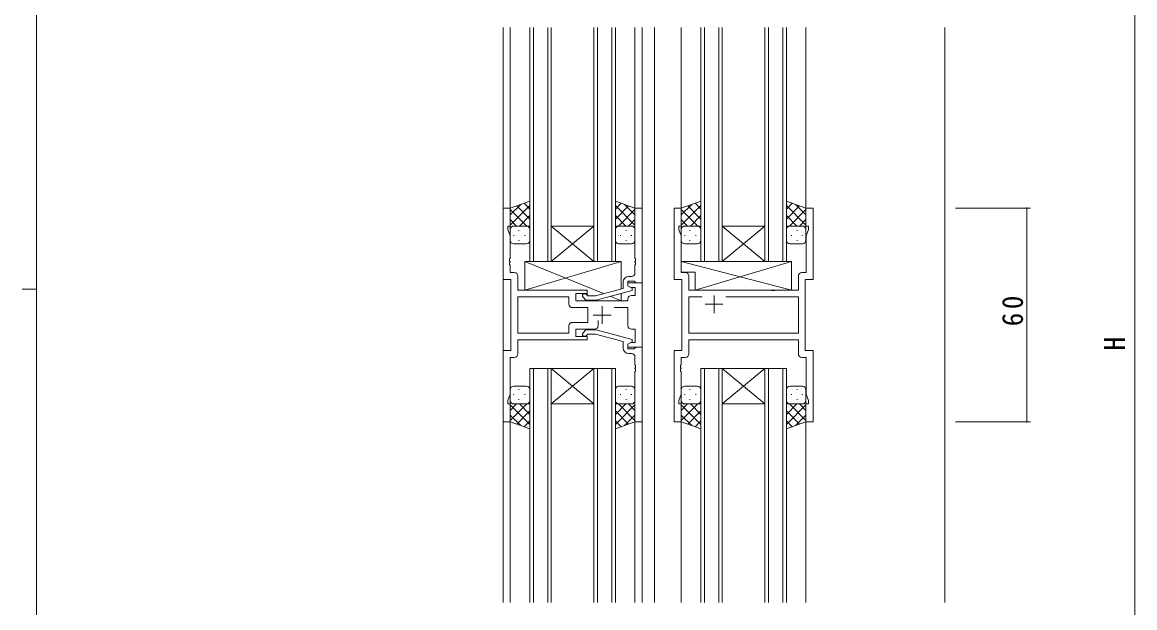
# Model space of a CAD drawing. Units: millimetres, scale not verified. Extents: x -841 to 292, y -594 to 212.
# Drawn here: x -841 to -528.7, y -256.4 to -91.9 of the extents above; entities that cross this region are included whole.
import ezdxf
from ezdxf.enums import TextEntityAlignment as Align

# ---------------------------------------------------------------- set-up
doc = ezdxf.new("R2010")
doc.units = ezdxf.units.MM
doc.header["$LTSCALE"] = 2
for name, color, linetype, lineweight in [('0-1_YKK_ZWAK', 7, 'Continuous', 9), ('0-3_YKK_11', 7, 'Continuous', 9), ('0-4_YKK_12', 2, 'Continuous', 9), ('0-5_YKK_13', 4, 'Continuous', 9), ('0-6_YKK_D', 6, 'Continuous', 9)]:
    doc.layers.add(name, color=color, linetype=linetype, lineweight=lineweight)
doc.styles.add('ＭＳ ゴシック', font='')
doc.styles.get('ＭＳ ゴシック').set_extended_font_data('MS Gothic')

msp = doc.modelspace()

# ---------------------------------------------------------------- linework, layer by layer
at = {"layer": '0-1_YKK_ZWAK'}
for p, q in [((-837, -541.965), (-837, 208.035)), ((-841, -166.965), (-837, -166.965))]:
    msp.add_line(p, q, dxfattribs=at)
at = {"layer": '0-3_YKK_11'}
for p, q in [((-704.004, -144.181), (-706.004, -144.181)), ((-706.004, -144.181), (-706.004, -164.181)), ((-704.004, -149.181), (-704.004, -144.181)), ((-667.004, -144.181), (-669.004, -144.181)), ((-669.004, -144.181), (-669.004, -158.223)), ((-667.004, -165.181), (-667.004, -144.181)), ((-658.004, -144.181), (-656.004, -144.181)), ((-658.004, -164.181), (-658.004, -144.181)), ((-656.004, -144.181), (-656.004, -149.181)), ((-621.004, -144.181), (-619.004, -144.181)), ((-621.004, -149.181), (-621.004, -144.181)), ((-619.004, -144.181), (-619.004, -164.181)), ((-704.074, -158.223), (-704.074, -151.912)), ((-656.074, -151.912), (-656.074, -162.251)), ((-620.934, -162.251), (-620.934, -151.912)), ((-656.074, -162.251), (-654.874, -162.251)), ((-622.134, -162.251), (-620.934, -162.251)), ((-706.004, -164.181), (-703.804, -164.181)), ((-703.804, -164.181), (-703.804, -184.181)), ((-701.874, -167.181), (-701.874, -163.251)), ((-672.304, -164.881), (-672.304, -166.701)), ((-667.004, -165.181), (-671.004, -165.181)), ((-670.004, -163.381), (-670.804, -163.381)), ((-668.704, -165.181), (-667.004, -165.181)), ((-667.004, -183.181), (-667.004, -165.181)), ((-655.804, -164.181), (-658.004, -164.181)), ((-655.804, -184.181), (-655.804, -164.181)), ((-653.874, -163.251), (-653.874, -167.181)), ((-623.134, -167.181), (-623.134, -163.251)), ((-619.004, -164.181), (-621.204, -164.181)), ((-621.204, -164.181), (-621.204, -184.181)), ((-682.404, -167.181), (-701.874, -167.181)), ((-682.404, -168.181), (-682.404, -167.181)), ((-672.304, -166.701), (-680.065, -168.781)), ((-679.907, -169.981), (-669.804, -167.274)), ((-669.804, -166.674), (-671.004, -165.981)), ((-669.804, -167.274), (-669.804, -166.674)), ((-668.934, -166.481), (-668.934, -168.681)), ((-653.874, -167.181), (-630.875, -167.181)), ((-701.874, -179.251), (-701.874, -169.111)), ((-678.204, -171.681), (-678.204, -176.681)), ((-668.934, -168.681), (-670.004, -168.681)), ((-653.874, -169.111), (-650.154, -169.111)), ((-653.874, -179.251), (-653.874, -169.111)), ((-644.304, -171.181), (-649.304, -171.181)), ((-646.804, -168.681), (-646.804, -173.681)), ((-643.454, -169.111), (-623.134, -169.111)), ((-643.454, -169.111), (-623.134, -169.111)), ((-623.134, -169.111), (-623.134, -179.251)), ((-686.534, -172.111), (-682.204, -172.111)), ((-682.204, -172.111), (-682.204, -176.251)), ((-680.704, -174.181), (-675.704, -174.181)), ((-687.534, -177.251), (-687.534, -179.251)), ((-682.204, -176.251), (-686.534, -176.251)), ((-679.354, -177.181), (-679.354, -175.742)), ((-687.534, -179.251), (-701.874, -179.251)), ((-687.534, -179.251), (-701.874, -179.251)), ((-685.604, -178.181), (-680.354, -178.181)), ((-685.604, -180.181), (-685.604, -178.181)), ((-683.528, -179.157), (-682.752, -178.381)), ((-682.752, -178.381), (-679.907, -178.381)), ((-679.907, -178.381), (-669.804, -181.088)), ((-670.004, -178.181), (-668.934, -178.181)), ((-668.934, -178.181), (-668.934, -181.881)), ((-623.134, -179.251), (-653.874, -179.251)), ((-703.804, -184.181), (-706.004, -184.181)), ((-706.004, -184.181), (-706.004, -204.181)), ((-701.874, -185.111), (-701.874, -181.181)), ((-701.874, -181.181), (-682.404, -181.181)), ((-671.004, -183.181), (-667.004, -183.181)), ((-668.704, -183.181), (-667.004, -183.181)), ((-667.004, -183.181), (-667.004, -204.181)), ((-658.004, -184.181), (-655.804, -184.181)), ((-658.004, -204.181), (-658.004, -184.181)), ((-653.874, -181.181), (-653.874, -185.111)), ((-623.134, -181.181), (-653.874, -181.181)), ((-623.134, -185.111), (-623.134, -181.181)), ((-621.204, -184.181), (-619.004, -184.181)), ((-619.004, -184.181), (-619.004, -204.181)), ((-704.074, -186.111), (-702.874, -186.111)), ((-704.074, -196.45), (-704.074, -186.111)), ((-670.004, -184.981), (-670.804, -184.981)), ((-620.934, -186.111), (-622.134, -186.111)), ((-620.934, -196.45), (-620.934, -186.111)), ((-669.004, -190.139), (-668.884, -189.956)), ((-669.004, -204.181), (-669.004, -190.139)), ((-668.884, -189.956), (-668.884, -189.406)), ((-656.194, -188.406), (-656.194, -188.956)), ((-656.194, -189.406), (-656.194, -189.956)), ((-704.004, -204.181), (-704.004, -199.181)), ((-656.004, -199.181), (-656.004, -204.181)), ((-621.004, -204.181), (-621.004, -199.181)), ((-706.004, -204.181), (-704.004, -204.181)), ((-667.004, -204.181), (-669.004, -204.181)), ((-656.004, -204.181), (-658.004, -204.181)), ((-619.004, -204.181), (-621.004, -204.181))]:
    msp.add_line(p, q, dxfattribs=at)
for points in [[(-704.074, -151.912), (-704.704, -150.181), (-704.704, -149.181), (-704.004, -149.181)], [(-656.004, -149.181), (-656.704, -149.181), (-656.704, -150.181), (-656.074, -151.912)], [(-620.934, -151.912), (-620.304, -150.181), (-620.304, -149.181), (-621.004, -149.181)], [(-702.874, -162.251), (-704.074, -162.251), (-704.074, -160.139), (-704.194, -159.956), (-704.194, -159.406), (-704.074, -159.223), (-704.074, -159.139), (-704.194, -158.956), (-704.194, -158.406), (-704.074, -158.223)], [(-669.004, -158.223), (-668.884, -158.406), (-668.884, -158.956), (-669.004, -159.139), (-669.004, -159.223), (-668.884, -159.406), (-668.884, -159.956), (-669.004, -160.139), (-669.004, -162.381)], [(-671.004, -165.981), (-671.004, -164.681), (-669.204, -164.681), (-669.004, -164.881), (-668.704, -165.181)], [(-671.004, -165.181), (-671.004, -165.981), (-670.138, -166.481), (-668.934, -166.481)], [(-671.004, -169.681), (-671.004, -170.181), (-685.604, -170.181), (-685.604, -168.181), (-682.404, -168.181)], [(-680.065, -168.781), (-682.255, -168.781), (-682.679, -168.357)], [(-630.875, -167.181), (-630.683, -167.324), (-629.725, -167.324), (-629.533, -167.181), (-623.134, -167.181)], [(-701.874, -169.111), (-687.534, -169.111), (-687.534, -171.111)], [(-683.528, -169.205), (-682.752, -169.981), (-679.907, -169.981)], [(-674.854, -172.111), (-671.004, -172.111), (-671.004, -177.181)], [(-682.404, -181.181), (-682.404, -180.181), (-685.604, -180.181)], [(-672.304, -183.481), (-672.304, -181.661), (-680.065, -179.581), (-682.255, -179.581), (-682.679, -180.005)], [(-669.804, -181.088), (-669.804, -181.688), (-671.004, -182.381), (-671.004, -183.681), (-669.204, -183.681), (-669.004, -183.481), (-668.704, -183.181)], [(-668.934, -181.881), (-670.138, -181.881), (-671.004, -182.381), (-671.004, -183.181)], [(-668.884, -188.406), (-669.004, -188.223), (-669.004, -185.981)], [(-654.874, -186.111), (-656.074, -186.111), (-656.074, -188.223), (-656.194, -188.406)], [(-668.884, -189.406), (-669.004, -189.223), (-669.004, -189.139), (-668.884, -188.956), (-668.884, -188.406)], [(-656.194, -189.956), (-656.074, -190.139), (-656.074, -196.45), (-656.704, -198.181), (-656.704, -199.181), (-656.004, -199.181)], [(-656.194, -188.956), (-656.074, -189.139), (-656.074, -189.223), (-656.194, -189.406)], [(-704.004, -199.181), (-704.704, -199.181), (-704.704, -198.181), (-704.074, -196.45)], [(-621.004, -199.181), (-620.304, -199.181), (-620.304, -198.181), (-620.934, -196.45)]]:
    msp.add_lwpolyline(points, dxfattribs=at)
for centre, radius, start, end in [((-702.874, -163.251), 1, 0, 89.99998), ((-670.004, -162.381), 1, 270, 359.99998), ((-654.874, -163.251), 1, 0, 89.99998), ((-622.134, -163.251), 1, 90, 179.99998), ((-670.804, -164.881), 1.5, 90, 179.99998), ((-683.104, -168.781), 0.6, 44.99998, 225), ((-686.534, -171.111), 1, 180, 269.99998), ((-670.004, -169.681), 1, 90, 179.99998), ((-686.534, -177.251), 1, 90, 179.99998), ((-680.354, -177.181), 1, 270, 359.99998), ((-670.004, -177.181), 1, 180, 269.99998), ((-683.104, -179.581), 0.6, 134.99998, 315), ((-670.804, -183.481), 1.5, 180, 269.99998), ((-702.874, -185.111), 1, 270, 359.99998), ((-670.004, -185.981), 1, 0, 89.99998), ((-654.874, -185.111), 1, 270, 359.99998), ((-622.134, -185.111), 1, 180, 269.99998)]:
    msp.add_arc(centre, radius, start, end, dxfattribs=at)
at = {"layer": '0-4_YKK_12'}
for p, q in [((-706.004, -93.431), (-706.004, -254.931)), ((-704.004, -93.431), (-704.004, -144.681)), ((-698.502, -159.181), (-698.502, -93.431)), ((-697.502, -93.431), (-697.502, -159.181)), ((-693.502, -159.181), (-693.502, -93.431)), ((-692.502, -93.431), (-692.502, -159.181)), ((-680.502, -159.181), (-680.502, -93.431)), ((-679.502, -93.431), (-679.502, -159.181)), ((-675.502, -159.181), (-675.502, -93.431)), ((-674.502, -93.431), (-674.502, -159.181)), ((-669.004, -93.431), (-669.004, -144.681)), ((-667.004, -93.431), (-667.004, -254.931)), ((-663.504, -93.431), (-663.504, -254.931)), ((-656.004, -93.431), (-656.004, -144.681)), ((-650.502, -159.181), (-650.502, -93.431)), ((-649.502, -93.431), (-649.502, -159.181)), ((-645.502, -159.181), (-645.502, -93.431)), ((-644.502, -93.431), (-644.502, -159.181)), ((-632.502, -159.181), (-632.502, -93.431)), ((-631.502, -93.431), (-631.502, -159.181)), ((-627.502, -159.181), (-627.502, -93.431)), ((-626.502, -93.431), (-626.502, -159.181)), ((-621.004, -93.431), (-621.004, -144.681)), ((-582.004, -93.431), (-582.004, -254.931)), ((-692.502, -149.181), (-680.502, -149.181)), ((-692.502, -159.181), (-680.502, -149.181)), ((-680.502, -159.181), (-692.502, -149.181)), ((-644.502, -149.181), (-632.502, -149.181)), ((-644.502, -159.181), (-632.502, -149.181)), ((-632.502, -159.181), (-644.502, -149.181)), ((-692.502, -159.181), (-698.502, -159.181)), ((-692.502, -159.181), (-680.502, -159.181)), ((-674.502, -159.181), (-680.502, -159.181)), ((-644.502, -159.181), (-650.502, -159.181)), ((-644.502, -159.181), (-632.502, -159.181)), ((-626.502, -159.181), (-632.502, -159.181)), ((-692.502, -189.182), (-698.502, -189.182)), ((-698.502, -189.182), (-698.502, -254.931)), ((-697.502, -254.931), (-697.502, -189.182)), ((-693.502, -189.182), (-693.502, -254.931)), ((-692.502, -189.182), (-680.502, -189.182)), ((-692.502, -189.182), (-680.502, -199.182)), ((-680.502, -189.182), (-692.502, -199.182)), ((-692.502, -254.931), (-692.502, -189.182)), ((-674.502, -189.182), (-680.502, -189.182)), ((-680.502, -189.182), (-680.502, -254.931)), ((-679.502, -254.931), (-679.502, -189.182)), ((-675.502, -189.182), (-675.502, -254.931)), ((-674.502, -254.931), (-674.502, -189.182)), ((-644.502, -189.182), (-650.502, -189.182)), ((-644.502, -189.182), (-650.502, -189.182)), ((-650.502, -189.182), (-650.502, -254.931)), ((-650.502, -189.182), (-650.502, -254.931)), ((-649.502, -254.931), (-649.502, -189.182)), ((-649.502, -254.931), (-649.502, -189.182)), ((-645.502, -189.182), (-645.502, -254.931)), ((-645.502, -189.182), (-645.502, -254.931)), ((-644.502, -189.182), (-632.502, -189.182)), ((-644.502, -189.182), (-632.502, -189.182)), ((-644.502, -189.182), (-632.502, -199.182)), ((-632.502, -189.182), (-644.502, -199.182)), ((-644.502, -189.182), (-632.502, -199.182)), ((-632.502, -189.182), (-644.502, -199.182)), ((-644.502, -254.931), (-644.502, -189.182)), ((-644.502, -254.931), (-644.502, -189.182)), ((-626.502, -189.182), (-632.502, -189.182)), ((-626.502, -189.182), (-632.502, -189.182)), ((-632.502, -189.182), (-632.502, -254.931)), ((-632.502, -189.182), (-632.502, -254.931)), ((-631.502, -254.931), (-631.502, -189.182)), ((-631.502, -254.931), (-631.502, -189.182)), ((-627.502, -189.182), (-627.502, -254.931)), ((-627.502, -189.182), (-627.502, -254.931)), ((-626.502, -254.931), (-626.502, -189.182)), ((-626.502, -254.931), (-626.502, -189.182)), ((-692.502, -199.182), (-680.502, -199.182)), ((-644.502, -199.182), (-632.502, -199.182)), ((-644.502, -199.182), (-632.502, -199.182)), ((-704.004, -203.681), (-704.004, -254.931)), ((-669.004, -203.681), (-669.004, -254.931)), ((-656.004, -203.681), (-656.004, -254.931)), ((-621.004, -203.681), (-621.004, -254.931))]:
    msp.add_line(p, q, dxfattribs=at)
at = {"layer": '0-5_YKK_13'}
for p, q in [((-698.504, -142.217), (-704.004, -144.181)), ((-704.004, -146.084), (-701.043, -143.124)), ((-704.004, -148.913), (-698.504, -143.413)), ((-698.504, -147.232), (-702.2, -143.537)), ((-698.504, -144.404), (-700.116, -142.792)), ((-698.504, -150.403), (-698.504, -142.217)), ((-674.505, -142.217), (-669.005, -144.181)), ((-674.505, -150.403), (-674.505, -142.217)), ((-674.505, -144.404), (-672.894, -142.792)), ((-669.005, -148.913), (-674.505, -143.413)), ((-674.505, -147.232), (-670.809, -143.537)), ((-669.005, -146.084), (-671.966, -143.124)), ((-650.504, -142.217), (-656.004, -144.181)), ((-656.004, -146.084), (-653.043, -143.124)), ((-656.004, -148.913), (-650.504, -143.413)), ((-650.504, -147.232), (-654.2, -143.537)), ((-650.504, -144.404), (-652.116, -142.792)), ((-650.504, -150.403), (-650.504, -142.217)), ((-626.505, -142.217), (-621.005, -144.181)), ((-626.505, -150.403), (-626.505, -142.217)), ((-626.505, -144.404), (-624.894, -142.792)), ((-621.005, -148.913), (-626.505, -143.413)), ((-626.505, -147.232), (-622.809, -143.537)), ((-621.005, -146.084), (-623.966, -143.124)), ((-704.004, -144.181), (-704.004, -150.181)), ((-699.384, -149.181), (-704.004, -144.561)), ((-701.444, -149.181), (-698.504, -146.241)), ((-671.565, -149.181), (-674.505, -146.241)), ((-673.626, -149.181), (-669.005, -144.561)), ((-669.005, -144.181), (-669.005, -150.181)), ((-656.004, -144.181), (-656.004, -150.181)), ((-651.384, -149.181), (-656.004, -144.561)), ((-653.444, -149.181), (-650.504, -146.241)), ((-623.565, -149.181), (-626.505, -146.241)), ((-625.626, -149.181), (-621.005, -144.561)), ((-621.005, -144.181), (-621.005, -150.181)), ((-702.212, -149.181), (-704.004, -147.389)), ((-703.004, -149.181), (-699.404, -149.181)), ((-702.604, -149.181), (-698.504, -149.181)), ((-698.615, -149.181), (-698.504, -149.07)), ((-674.394, -149.181), (-674.505, -149.07)), ((-670.405, -149.181), (-674.505, -149.181)), ((-670.005, -149.181), (-673.605, -149.181)), ((-670.797, -149.181), (-669.005, -147.389)), ((-654.212, -149.181), (-656.004, -147.389)), ((-655.004, -149.181), (-651.404, -149.181)), ((-654.604, -149.181), (-650.504, -149.181)), ((-650.615, -149.181), (-650.504, -149.07)), ((-626.394, -149.181), (-626.505, -149.07)), ((-622.405, -149.181), (-626.505, -149.181)), ((-622.005, -149.181), (-625.605, -149.181)), ((-622.797, -149.181), (-621.005, -147.389)), ((-704.004, -153.181), (-704.004, -150.181)), ((-703.084, -151.818), (-702.884, -151.818)), ((-701.669, -150.403), (-701.469, -150.403)), ((-700.054, -151.818), (-699.854, -151.818)), ((-698.504, -150.181), (-698.504, -153.181)), ((-674.505, -150.181), (-674.505, -153.181)), ((-672.955, -151.818), (-673.155, -151.818)), ((-671.34, -150.403), (-671.54, -150.403)), ((-669.925, -151.818), (-670.125, -151.818)), ((-669.005, -153.181), (-669.005, -150.181)), ((-656.004, -153.181), (-656.004, -150.181)), ((-655.084, -151.818), (-654.884, -151.818)), ((-653.669, -150.403), (-653.469, -150.403)), ((-652.054, -151.818), (-651.854, -151.818)), ((-650.504, -150.181), (-650.504, -153.181)), ((-626.505, -150.181), (-626.505, -153.181)), ((-624.955, -151.818), (-625.155, -151.818)), ((-623.34, -150.403), (-623.54, -150.403)), ((-621.925, -151.818), (-622.125, -151.818)), ((-621.005, -153.181), (-621.005, -150.181)), ((-699.504, -154.181), (-703.004, -154.181)), ((-701.669, -153.233), (-701.469, -153.233)), ((-673.505, -154.181), (-670.005, -154.181)), ((-671.34, -153.233), (-671.54, -153.233)), ((-651.504, -154.181), (-655.004, -154.181)), ((-653.669, -153.233), (-653.469, -153.233)), ((-625.505, -154.181), (-622.005, -154.181)), ((-623.34, -153.233), (-623.54, -153.233)), ((-699.904, -167.181), (-699.904, -159.181)), ((-677.818, -168.179), (-699.904, -159.181)), ((-699.904, -167.181), (-672.904, -159.181)), ((-699.904, -159.181), (-672.904, -159.181)), ((-672.904, -159.181), (-672.904, -166.862)), ((-656.074, -159.181), (-656.074, -162.181)), ((-625.079, -159.181), (-656.074, -159.181)), ((-625.079, -167.181), (-656.074, -159.181)), ((-652.079, -167.181), (-625.079, -159.181)), ((-625.079, -159.181), (-625.079, -167.181)), ((-652.079, -162.181), (-656.074, -162.181)), ((-652.079, -162.181), (-652.079, -167.181)), ((-682.404, -167.181), (-699.904, -167.181)), ((-682.404, -168.632), (-682.404, -167.181)), ((-625.079, -167.181), (-652.079, -167.181)), ((-672.904, -170.181), (-675.979, -168.928)), ((-704.004, -195.181), (-704.004, -198.181)), ((-703.084, -196.544), (-702.884, -196.544)), ((-699.504, -194.181), (-703.004, -194.181)), ((-701.669, -195.129), (-701.469, -195.129)), ((-700.054, -196.544), (-699.854, -196.544)), ((-698.504, -198.181), (-698.504, -195.181)), ((-674.505, -198.181), (-674.505, -195.181)), ((-673.505, -194.181), (-670.005, -194.181)), ((-672.955, -196.544), (-673.155, -196.544)), ((-671.34, -195.129), (-671.54, -195.129)), ((-669.925, -196.544), (-670.125, -196.544)), ((-669.005, -195.181), (-669.005, -198.181)), ((-656.004, -195.181), (-656.004, -198.181)), ((-656.004, -195.181), (-656.004, -198.181)), ((-655.084, -196.544), (-654.884, -196.544)), ((-655.084, -196.544), (-654.884, -196.544)), ((-651.504, -194.181), (-655.004, -194.181)), ((-651.504, -194.181), (-655.004, -194.181)), ((-653.669, -195.129), (-653.469, -195.129)), ((-653.669, -195.129), (-653.469, -195.129)), ((-652.054, -196.544), (-651.854, -196.544)), ((-652.054, -196.544), (-651.854, -196.544)), ((-650.504, -198.181), (-650.504, -195.181)), ((-650.504, -198.181), (-650.504, -195.181)), ((-626.505, -198.181), (-626.505, -195.181)), ((-626.505, -198.181), (-626.505, -195.181)), ((-625.505, -194.181), (-622.005, -194.181)), ((-625.505, -194.181), (-622.005, -194.181)), ((-624.955, -196.544), (-625.155, -196.544)), ((-624.955, -196.544), (-625.155, -196.544)), ((-623.34, -195.129), (-623.54, -195.129)), ((-623.34, -195.129), (-623.54, -195.129)), ((-621.925, -196.544), (-622.125, -196.544)), ((-621.925, -196.544), (-622.125, -196.544)), ((-621.005, -195.181), (-621.005, -198.181)), ((-621.005, -195.181), (-621.005, -198.181)), ((-704.004, -204.181), (-704.004, -198.181)), ((-702.212, -199.181), (-704.004, -200.973)), ((-699.384, -199.181), (-704.004, -203.801)), ((-704.004, -199.449), (-698.504, -204.949)), ((-703.004, -199.181), (-699.404, -199.181)), ((-702.604, -199.181), (-698.504, -199.181)), ((-701.669, -197.96), (-701.469, -197.96)), ((-701.444, -199.181), (-698.504, -202.121)), ((-698.615, -199.181), (-698.504, -199.292)), ((-698.504, -197.96), (-698.504, -206.145)), ((-674.505, -197.96), (-674.505, -206.145)), ((-674.394, -199.181), (-674.505, -199.292)), ((-670.405, -199.181), (-674.505, -199.181)), ((-671.565, -199.181), (-674.505, -202.121)), ((-669.005, -199.449), (-674.505, -204.949)), ((-673.626, -199.181), (-669.005, -203.801)), ((-670.005, -199.181), (-673.605, -199.181)), ((-671.34, -197.96), (-671.54, -197.96)), ((-670.797, -199.181), (-669.005, -200.973)), ((-669.005, -204.181), (-669.005, -198.181)), ((-656.004, -204.181), (-656.004, -198.181)), ((-656.004, -204.181), (-656.004, -198.181)), ((-654.212, -199.181), (-656.004, -200.973)), ((-654.212, -199.181), (-656.004, -200.973)), ((-651.384, -199.181), (-656.004, -203.801)), ((-651.384, -199.181), (-656.004, -203.801)), ((-656.004, -199.449), (-650.504, -204.949)), ((-656.004, -199.449), (-650.504, -204.949)), ((-655.004, -199.181), (-651.404, -199.181)), ((-655.004, -199.181), (-651.404, -199.181)), ((-654.604, -199.181), (-650.504, -199.181)), ((-654.604, -199.181), (-650.504, -199.181)), ((-653.669, -197.96), (-653.469, -197.96)), ((-653.669, -197.96), (-653.469, -197.96)), ((-653.444, -199.181), (-650.504, -202.121)), ((-653.444, -199.181), (-650.504, -202.121)), ((-650.615, -199.181), (-650.504, -199.292)), ((-650.615, -199.181), (-650.504, -199.292)), ((-650.504, -197.96), (-650.504, -206.145)), ((-650.504, -197.96), (-650.504, -206.145)), ((-626.505, -197.96), (-626.505, -206.145)), ((-626.505, -197.96), (-626.505, -206.145)), ((-626.394, -199.181), (-626.505, -199.292)), ((-622.405, -199.181), (-626.505, -199.181)), ((-626.394, -199.181), (-626.505, -199.292)), ((-622.405, -199.181), (-626.505, -199.181)), ((-623.565, -199.181), (-626.505, -202.121)), ((-623.565, -199.181), (-626.505, -202.121)), ((-621.005, -199.449), (-626.505, -204.949)), ((-621.005, -199.449), (-626.505, -204.949)), ((-625.626, -199.181), (-621.005, -203.801)), ((-625.626, -199.181), (-621.005, -203.801)), ((-622.005, -199.181), (-625.605, -199.181)), ((-622.005, -199.181), (-625.605, -199.181)), ((-623.34, -197.96), (-623.54, -197.96)), ((-623.34, -197.96), (-623.54, -197.96)), ((-622.797, -199.181), (-621.005, -200.973)), ((-622.797, -199.181), (-621.005, -200.973)), ((-621.005, -204.181), (-621.005, -198.181)), ((-621.005, -204.181), (-621.005, -198.181)), ((-704.004, -202.278), (-701.043, -205.238)), ((-698.504, -201.13), (-702.2, -204.825)), ((-674.505, -201.13), (-670.809, -204.825)), ((-669.005, -202.278), (-671.966, -205.238)), ((-656.004, -202.278), (-653.043, -205.238)), ((-656.004, -202.278), (-653.043, -205.238)), ((-650.504, -201.13), (-654.2, -204.825)), ((-650.504, -201.13), (-654.2, -204.825)), ((-626.505, -201.13), (-622.809, -204.825)), ((-626.505, -201.13), (-622.809, -204.825)), ((-621.005, -202.278), (-623.966, -205.238)), ((-621.005, -202.278), (-623.966, -205.238)), ((-698.504, -206.145), (-704.004, -204.181)), ((-698.504, -203.958), (-700.116, -205.57)), ((-674.505, -203.958), (-672.894, -205.57)), ((-674.505, -206.145), (-669.005, -204.181)), ((-650.504, -206.145), (-656.004, -204.181)), ((-650.504, -206.145), (-656.004, -204.181)), ((-650.504, -203.958), (-652.116, -205.57)), ((-650.504, -203.958), (-652.116, -205.57)), ((-626.505, -203.958), (-624.894, -205.57)), ((-626.505, -203.958), (-624.894, -205.57)), ((-626.505, -206.145), (-621.005, -204.181)), ((-626.505, -206.145), (-621.005, -204.181))]:
    msp.add_line(p, q, dxfattribs=at)
msp.add_lwpolyline([(-672.904, -168.105), (-672.904, -170.181), (-682.404, -170.181), (-682.404, -169.981)], dxfattribs=at)
for centre, start, end in [((-703.004, -150.181), 89.99998, 179.99998), ((-703.004, -150.181), 89.99998, 179.99998), ((-699.504, -150.181), 359.99998, 89.99998), ((-699.504, -150.181), 359.99998, 89.99998), ((-673.505, -150.181), 90, 180), ((-673.505, -150.181), 90, 180), ((-670.005, -150.181), 0, 90), ((-670.005, -150.181), 0, 90), ((-655.004, -150.181), 89.99998, 179.99998), ((-655.004, -150.181), 89.99998, 179.99998), ((-651.504, -150.181), 359.99998, 89.99998), ((-651.504, -150.181), 359.99998, 89.99998), ((-625.505, -150.181), 90, 180), ((-625.505, -150.181), 90, 180), ((-622.005, -150.181), 0, 90), ((-622.005, -150.181), 0, 90), ((-703.004, -153.181), 179.99998, 269.99998), ((-699.504, -153.181), 269.99998, 359.99998), ((-673.505, -153.181), 180, 270), ((-670.005, -153.181), 270, 0), ((-655.004, -153.181), 179.99998, 269.99998), ((-651.504, -153.181), 269.99998, 359.99998), ((-625.505, -153.181), 180, 270), ((-622.005, -153.181), 270, 0), ((-703.004, -195.181), 90, 180), ((-699.504, -195.181), 0, 90), ((-673.505, -195.181), 89.99998, 179.99998), ((-670.005, -195.181), 359.99998, 89.99998), ((-655.004, -195.181), 90, 180), ((-655.004, -195.181), 90, 180), ((-651.504, -195.181), 0, 90), ((-651.504, -195.181), 0, 90), ((-625.505, -195.181), 89.99998, 179.99998), ((-625.505, -195.181), 89.99998, 179.99998), ((-622.005, -195.181), 359.99998, 89.99998), ((-622.005, -195.181), 359.99998, 89.99998), ((-703.004, -198.181), 180, 270), ((-703.004, -198.181), 180, 270), ((-699.504, -198.181), 270, 0), ((-699.504, -198.181), 270, 0), ((-673.505, -198.181), 179.99998, 269.99998), ((-673.505, -198.181), 179.99998, 269.99998), ((-670.005, -198.181), 269.99998, 359.99998), ((-670.005, -198.181), 269.99998, 359.99998), ((-655.004, -198.181), 180, 270), ((-655.004, -198.181), 180, 270), ((-655.004, -198.181), 180, 270), ((-655.004, -198.181), 180, 270), ((-651.504, -198.181), 270, 0), ((-651.504, -198.181), 270, 0), ((-651.504, -198.181), 270, 0), ((-651.504, -198.181), 270, 0), ((-625.505, -198.181), 179.99998, 269.99998), ((-625.505, -198.181), 179.99998, 269.99998), ((-625.505, -198.181), 179.99998, 269.99998), ((-625.505, -198.181), 179.99998, 269.99998), ((-622.005, -198.181), 269.99998, 359.99998), ((-622.005, -198.181), 269.99998, 359.99998), ((-622.005, -198.181), 269.99998, 359.99998), ((-622.005, -198.181), 269.99998, 359.99998)]:
    msp.add_arc(centre, 1, start, end, dxfattribs=at)
at = {"layer": '0-6_YKK_D'}
for p, q in [((-528.704, 10.319), (-528.704, -375.681)), ((-579.004, -144.181), (-558.007, -144.181)), ((-559.007, -204.181), (-559.007, -144.181)), ((-579.004, -204.181), (-558.007, -204.181))]:
    msp.add_line(p, q, dxfattribs=at)
for centre, start, end in [((-559.007, -144.181), 90, 270), ((-559.007, -144.181), 270, 90), ((-559.007, -204.181), 90, 270), ((-559.007, -204.181), 270, 90)]:
    msp.add_arc(centre, 0.106, start, end, dxfattribs=at)

# ---------------------------------------------------------------- texts
at = {"layer": '0-6_YKK_D', "color": 7, "style": 'ＭＳ ゴシック'}
msp.add_text('H', height=5.865, rotation=90, dxfattribs=at).set_placement((-529.704, -184.229), align=Align.BOTTOM_LEFT)
at = {"layer": '0-6_YKK_D', "color": 7, "insert": (-560.007, -177.349), "char_height": 5.865, "attachment_point": 7, "rotation": 90, "style": 'ＭＳ ゴシック'}
msp.add_mtext('\\T1.27;\\W0.95;60', dxfattribs=at)

doc.saveas('drawing.dxf')
